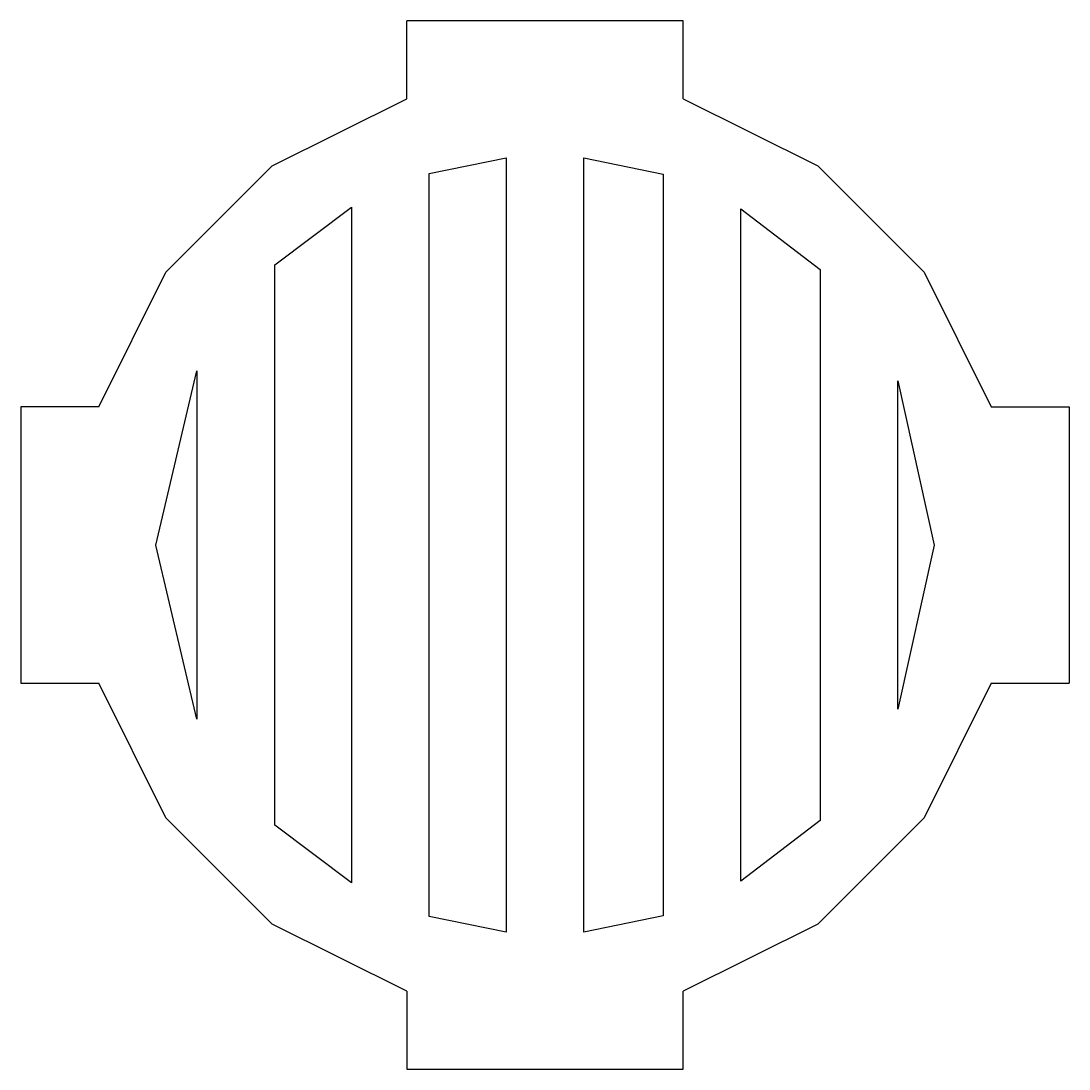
# Model space of a CAD drawing. Extents: x -114.5 to -87.5, y -13.5 to 13.5.
import ezdxf

# ---------------------------------------------------------------- set-up
doc = ezdxf.new("R2010")
doc.units = 0
doc.layers.get('0').update_dxf_attribs({"linetype": 'continuous'})

# ---------------------------------------------------------------- blocks, each defined once
blk = doc.blocks.new('BODY006')
at = {"color": 0}
for p, q in [((-104.55, 11.463), (-104.55, 13.463)), ((-97.45, 13.463), (-104.55, 13.463)), ((-97.45, 11.463), (-97.45, 13.463)), ((-102, 9.95), (-102, -9.95)), ((-100, -9.95), (-100, 9.95)), ((-103.972, -9.548), (-103.972, 9.548)), ((-97.966, 9.529), (-97.966, -9.529)), ((-105.972, 8.676), (-105.972, -8.676)), ((-95.966, -8.64), (-95.966, 8.64)), ((-107.945, -7.195), (-107.945, 7.195)), ((-93.932, 7.074), (-93.932, -7.074)), ((-109.945, 4.471), (-109.945, -4.471)), ((-91.932, -4.215), (-91.932, 4.215)), ((-112.463, 3.549), (-114.463, 3.55)), ((-114.463, 3.55), (-114.463, -3.55)), ((-89.537, 3.55), (-87.537, 3.55)), ((-87.537, 3.55), (-87.537, -3.55)), ((-114.463, -3.55), (-112.463, -3.549)), ((-89.537, -3.55), (-87.537, -3.55)), ((-104.55, -11.463), (-104.55, -13.463)), ((-97.45, -13.463), (-97.45, -11.463)), ((-104.55, -13.463), (-97.45, -13.463))]:
    blk.add_line(p, q, dxfattribs=at)
for points in [[(-112.463, 3.549), (-110.741, 7.008), (-108.009, 9.74), (-104.55, 11.463)], [(-97.45, 11.463), (-93.991, 9.741), (-91.259, 7.009), (-89.537, 3.55)], [(-103.972, 9.548), (-102, 9.95)], [(-100, 9.95), (-97.966, 9.529)], [(-107.945, 7.195), (-105.972, 8.676)], [(-95.966, 8.64), (-93.932, 7.074)], [(-109.945, -4.471), (-111, 0), (-109.945, 4.471)], [(-91.932, 4.215), (-91, 0), (-91.932, -4.215)], [(-104.55, -11.463), (-108.009, -9.74), (-110.741, -7.008), (-112.463, -3.549)], [(-89.537, -3.55), (-91.259, -7.009), (-93.991, -9.741), (-97.45, -11.463)], [(-105.972, -8.676), (-107.945, -7.195)], [(-93.932, -7.074), (-95.966, -8.64)], [(-102, -9.95), (-103.972, -9.548)], [(-97.966, -9.529), (-100, -9.95)]]:
    blk.add_lwpolyline(points, dxfattribs=at)

msp = doc.modelspace()

# ---------------------------------------------------------------- block references
at = {"color": 0}
msp.add_blockref('BODY006', (0, 0), dxfattribs=at)

doc.saveas('drawing.dxf')
